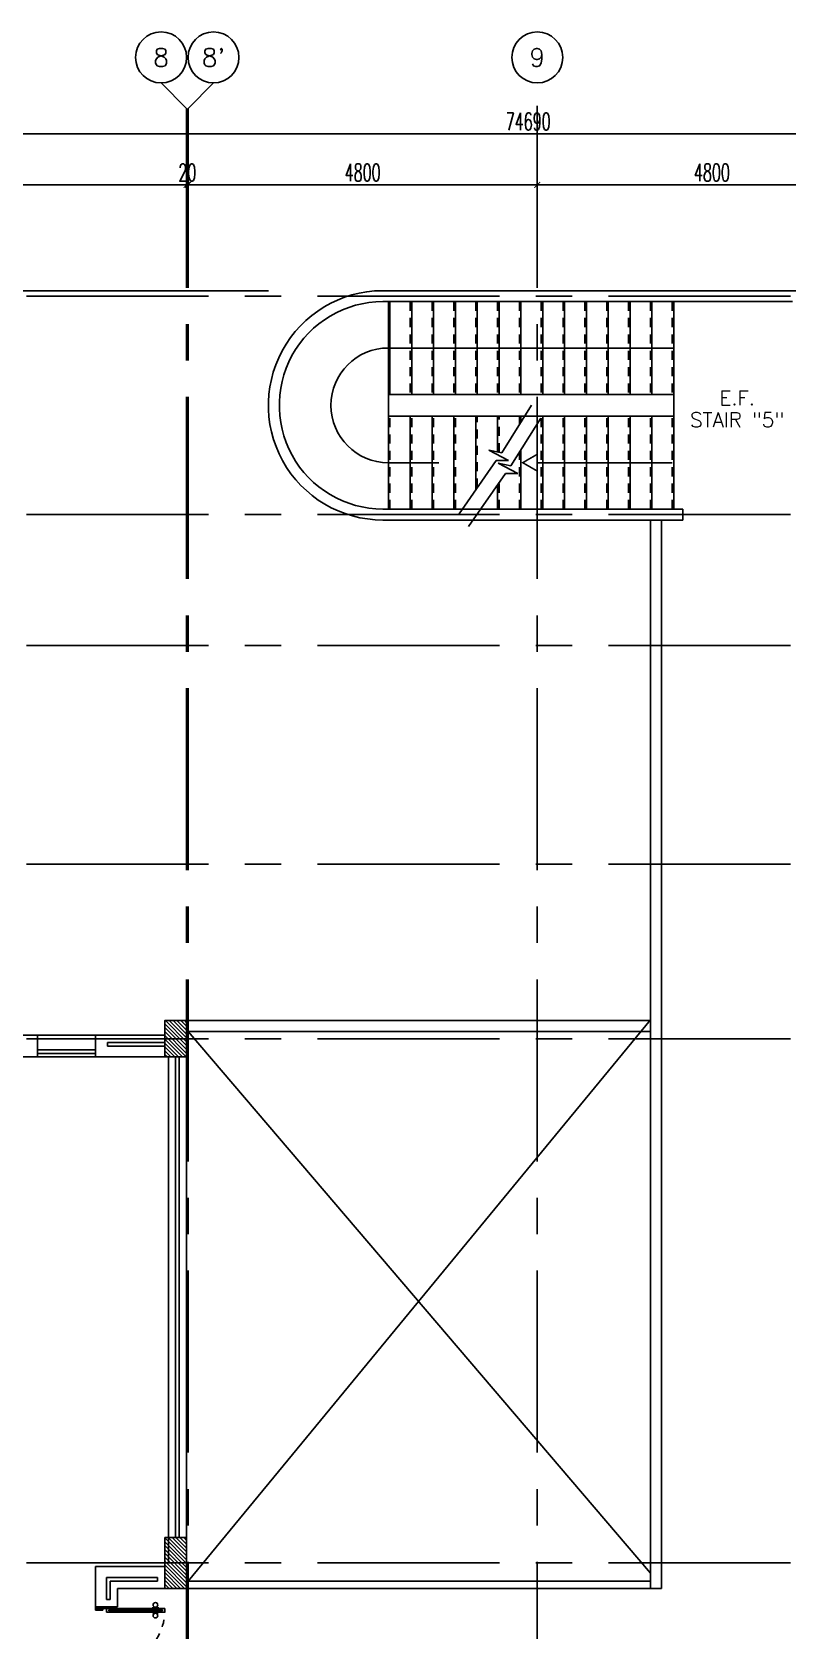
# Model space of a CAD drawing. Extents: x 0 to 90.9, y -1.6 to 78.
# Drawn here: x 40.76 to 51.14, y 56.01 to 77.96 of the extents above; entities that cross this region are included whole.
import ezdxf
from ezdxf.enums import TextEntityAlignment as Align

# ---------------------------------------------------------------- set-up
doc = ezdxf.new("R2010")
doc.units = 0
doc.header["$MEASUREMENT"] = 0
doc.header["$PDMODE"] = 34
for name, pattern in [('CENTERX2', [4, 2.5, -0.5, 0.5, -0.5]), ('HIDDEN', [0.375, 0.25, -0.125]), ('HIDDEN2', [0.1875, 0.125, -0.0625])]:
    doc.linetypes.add(name, pattern=pattern)
doc.layers.get('0').update_dxf_attribs({"color": 11, "linetype": 'CONTINUOUS'})
doc.layers.get('DEFPOINTS').update_dxf_attribs({"color": 11, "linetype": 'CONTINUOUS'})
for name, color, linetype in [('AX', 11, 'CONTINUOUS'), ('AX-CR', 11, 'CONTINUOUS'), ('AX-DIM', 11, 'CONTINUOUS'), ('AX-TXT', 11, 'CONTINUOUS'), ('AXES', 11, 'CENTERX2'), ('COL', 11, 'CONTINUOUS'), ('DOOR', 11, 'CONTINUOUS'), ('HAT', 11, 'CONTINUOUS'), ('INSUL', 11, 'CONTINUOUS'), ('RM-NAME', 11, 'CONTINUOUS'), ('ROOF', 11, 'CONTINUOUS'), ('SHAFT', 11, 'CONTINUOUS'), ('STR', 11, 'CONTINUOUS'), ('WALL', 11, 'CONTINUOUS'), ('WIN', 11, 'CONTINUOUS')]:
    doc.layers.add(name, color=color, linetype=linetype)
doc.styles.add('ROMANS', font='ROMANS.shx', dxfattribs={"width": 0.6})
doc.dimstyles.new('DIM-OUT', dxfattribs={"dimscale": 0, "dimtxt": 0.24, "dimasz": 0.08, "dimexe": 0.02, "dimexo": 0.02, "dimgap": 0.05, "dimtad": 1, "dimdec": 0, "dimlfac": 1000, "dimzin": 0, "dimdsep": 46, "dimtxsty": 'ROMANS', "dimblk1": 'ARCHTICK', "dimblk2": 'ARCHTICK', "dimsah": 1, "dimcen": 0.01, "dimdle": 0.08, "dimclrd": 7, "dimclre": 7, "dimclrt": 2, "dimadec": 0, "dimazin": 0, "dimtp": 2, "dimtm": 2, "dimtfac": 0.114286, "dimtdec": 0, "dimtix": 1, "dimtmove": 2, "dimatfit": 3, "dimldrblk": 'ARCHTICK', "dimfxl": 0, "dimtolj": 1, "dimtzin": 0, "dimarcsym": 0})

# ---------------------------------------------------------------- blocks, each defined once
blk = doc.blocks.new('_ARCHTICK')
at = {"color": 0, "linetype": 'ByBlock', "const_width": 0.15}
blk.add_lwpolyline([(-0.5, -0.5), (0.5, 0.5)], dxfattribs=at)
blk = doc.blocks.new('*D134')
at = {"layer": 'AX-DIM', "color": 7, "lineweight": -2}
for p, q in [((10.159, 76.561), (85.009, 76.561)), ((10.239, 76.181), (10.239, 76.581)), ((84.929, 73.49), (84.929, 76.581))]:
    blk.add_line(p, q, dxfattribs=at)
at = {"layer": 'DEFPOINTS', "color": 0}
for p in [(84.929, 76.561), (10.239, 76.161), (84.929, 73.47)]:
    blk.add_point(p, dxfattribs=at)
at = {"layer": 'AX-DIM', "color": 7, "lineweight": -2, "xscale": 0.08, "yscale": 0.08, "zscale": 0.08, "rotation": 180}
blk.add_blockref('_ARCHTICK', (10.239, 76.561), dxfattribs=at)
at = {"layer": 'AX-DIM', "color": 7, "lineweight": -2, "xscale": 0.08, "yscale": 0.08, "zscale": 0.08}
blk.add_blockref('_ARCHTICK', (84.929, 76.561), dxfattribs=at)
at = {"layer": 'AX-DIM', "color": 2, "insert": (47.584, 76.731), "char_height": 0.24, "attachment_point": 5, "style": 'ROMANS'}
blk.add_mtext('\\A1;74690', dxfattribs=at)
blk = doc.blocks.new('*D157')
at = {"layer": 'AX-DIM', "color": 7, "lineweight": -2}
for p, q in [((42.889, 75.861), (42.809, 75.861)), ((42.889, 75.481), (42.889, 75.881)), ((42.889, 75.861), (42.909, 75.861)), ((42.909, 75.481), (42.909, 75.881)), ((42.909, 75.861), (42.989, 75.861))]:
    blk.add_line(p, q, dxfattribs=at)
at = {"layer": 'DEFPOINTS', "color": 0}
for p in [(42.909, 75.861), (42.889, 75.461), (42.909, 75.461)]:
    blk.add_point(p, dxfattribs=at)
at = {"layer": 'AX-DIM', "color": 7, "lineweight": -2, "xscale": 0.08, "yscale": 0.08, "zscale": 0.08}
blk.add_blockref('_ARCHTICK', (42.889, 75.861), dxfattribs=at)
at = {"layer": 'AX-DIM', "color": 7, "lineweight": -2, "xscale": 0.08, "yscale": 0.08, "zscale": 0.08, "rotation": 180}
blk.add_blockref('_ARCHTICK', (42.909, 75.861), dxfattribs=at)
at = {"layer": 'AX-DIM', "color": 2, "insert": (42.899, 76.031), "char_height": 0.24, "attachment_point": 5, "style": 'ROMANS'}
blk.add_mtext('\\A1;20', dxfattribs=at)
blk = doc.blocks.new('*D158')
at = {"layer": 'AX-DIM', "color": 7, "lineweight": -2}
for p, q in [((42.829, 75.861), (47.789, 75.861)), ((42.909, 75.481), (42.909, 75.881)), ((47.709, 75.481), (47.709, 75.881))]:
    blk.add_line(p, q, dxfattribs=at)
at = {"layer": 'DEFPOINTS', "color": 0}
for p in [(47.709, 75.861), (42.909, 75.461), (47.709, 75.461)]:
    blk.add_point(p, dxfattribs=at)
at = {"layer": 'AX-DIM', "color": 7, "lineweight": -2, "xscale": 0.08, "yscale": 0.08, "zscale": 0.08, "rotation": 180}
blk.add_blockref('_ARCHTICK', (42.909, 75.861), dxfattribs=at)
at = {"layer": 'AX-DIM', "color": 7, "lineweight": -2, "xscale": 0.08, "yscale": 0.08, "zscale": 0.08}
blk.add_blockref('_ARCHTICK', (47.709, 75.861), dxfattribs=at)
at = {"layer": 'AX-DIM', "color": 2, "insert": (45.309, 76.031), "char_height": 0.24, "attachment_point": 5, "style": 'ROMANS'}
blk.add_mtext('\\A1;4800', dxfattribs=at)
blk = doc.blocks.new('*D159')
at = {"layer": 'AX-DIM', "color": 7, "lineweight": -2}
for p, q in [((35.609, 75.861), (42.969, 75.861)), ((35.689, 75.481), (35.689, 75.881)), ((42.889, 75.481), (42.889, 75.881))]:
    blk.add_line(p, q, dxfattribs=at)
at = {"layer": 'DEFPOINTS', "color": 0}
for p in [(42.889, 75.861), (35.689, 75.461), (42.889, 75.461)]:
    blk.add_point(p, dxfattribs=at)
at = {"layer": 'AX-DIM', "color": 7, "lineweight": -2, "xscale": 0.08, "yscale": 0.08, "zscale": 0.08, "rotation": 180}
blk.add_blockref('_ARCHTICK', (35.689, 75.861), dxfattribs=at)
at = {"layer": 'AX-DIM', "color": 7, "lineweight": -2, "xscale": 0.08, "yscale": 0.08, "zscale": 0.08}
blk.add_blockref('_ARCHTICK', (42.889, 75.861), dxfattribs=at)
at = {"layer": 'AX-DIM', "color": 2, "insert": (39.289, 76.031), "char_height": 0.24, "attachment_point": 5, "style": 'ROMANS'}
blk.add_mtext('\\A1;7200', dxfattribs=at)
blk = doc.blocks.new('*D160')
at = {"layer": 'AX-DIM', "color": 7, "lineweight": -2}
for p, q in [((47.629, 75.861), (52.589, 75.861)), ((47.709, 75.481), (47.709, 75.881)), ((52.509, 75.481), (52.509, 75.881))]:
    blk.add_line(p, q, dxfattribs=at)
at = {"layer": 'DEFPOINTS', "color": 0}
for p in [(52.509, 75.861), (47.709, 75.461), (52.509, 75.461)]:
    blk.add_point(p, dxfattribs=at)
at = {"layer": 'AX-DIM', "color": 7, "lineweight": -2, "xscale": 0.08, "yscale": 0.08, "zscale": 0.08, "rotation": 180}
blk.add_blockref('_ARCHTICK', (47.709, 75.861), dxfattribs=at)
at = {"layer": 'AX-DIM', "color": 7, "lineweight": -2, "xscale": 0.08, "yscale": 0.08, "zscale": 0.08}
blk.add_blockref('_ARCHTICK', (52.509, 75.861), dxfattribs=at)
at = {"layer": 'AX-DIM', "color": 2, "insert": (50.109, 76.031), "char_height": 0.24, "attachment_point": 5, "style": 'ROMANS'}
blk.add_mtext('\\A1;4800', dxfattribs=at)
blk = doc.blocks.new('*D176')
at = {"layer": 'AX-DIM', "color": 7, "lineweight": -2}
for p, q in [((1.389, 64.302), (1.389, 74.487)), ((44.014, 74.407), (1.369, 74.407)), ((2.069, 64.382), (1.369, 64.382))]:
    blk.add_line(p, q, dxfattribs=at)
at = {"layer": 'DEFPOINTS', "color": 0}
for p in [(1.389, 74.407), (44.034, 74.407), (2.089, 64.382)]:
    blk.add_point(p, dxfattribs=at)
at = {"layer": 'AX-DIM', "color": 7, "lineweight": -2, "xscale": 0.08, "yscale": 0.08, "zscale": 0.08}
for p, rotation in [((1.389, 74.407), 90), ((1.389, 64.382), 270)]:
    blk.add_blockref('_ARCHTICK', p, dxfattribs=dict(at, rotation=rotation))
at = {"layer": 'AX-DIM', "color": 2, "insert": (1.219, 69.395), "char_height": 0.24, "attachment_point": 5, "rotation": 90, "style": 'ROMANS'}
blk.add_mtext('\\A1;10025', dxfattribs=at)
blk = doc.blocks.new('A$C1DFA4FE8')
at = {"layer": 'DOOR', "color": 0, "linetype": 'ByBlock'}
for p, q in [((0, 1631), (0, 1581)), ((0, 1581), (0, 1631)), ((50, 1631), (0, 1631)), ((50, 1581), (0, 1581)), ((30, 1614), (30, 1598)), ((50, 1614), (30, 1614)), ((50, 1598), (30, 1598)), ((50, 1631), (50, 1614)), ((50, 1598), (50, 1581)), ((750, 1614), (750, 1631)), ((750, 1631), (800, 1631)), ((770, 1614), (750, 1614)), ((750, 1581), (750, 1598)), ((750, 1598), (770, 1598)), ((800, 1581), (750, 1581)), ((770, 1598), (770, 1614)), ((950, 1656), (800, 1656)), ((800, 1656), (800, 1631)), ((800, 1581), (800, 1631)), ((800, 1631), (850, 1631)), ((850, 1631), (850, 1606)), ((850, 1606), (950, 1606)), ((950, 1606), (950, 1656)), ((0, 81), (0, 131)), ((0, 131), (0, 81)), ((50, 131), (0, 131)), ((50, 81), (0, 81)), ((30, 98), (30, 114)), ((50, 114), (30, 114)), ((50, 98), (30, 98)), ((50, 114), (50, 131)), ((50, 81), (50, 98)), ((83, 131), (83, 138)), ((173, 138), (83, 138)), ((83, 81), (83, 74)), ((173, 74), (83, 74)), ((95, 138), (95, 147)), ((95, 147), (160, 147)), ((95, 138), (160, 138)), ((95, 74), (95, 65)), ((95, 74), (160, 74)), ((95, 65), (160, 65)), ((160, 138), (160, 147)), ((160, 74), (160, 65)), ((173, 131), (173, 138)), ((173, 81), (173, 74)), ((750, 131), (750, 114)), ((800, 131), (750, 131)), ((750, 114), (770, 114)), ((750, 98), (750, 81)), ((770, 98), (750, 98)), ((750, 81), (800, 81)), ((770, 114), (770, 98)), ((800, 131), (800, 81)), ((800, 56), (800, 81)), ((800, 81), (850, 81)), ((950, 56), (800, 56)), ((850, 106), (950, 106)), ((850, 81), (850, 106)), ((950, 106), (950, 56))]:
    blk.add_line(p, q, dxfattribs=at)
at = {"layer": 'DOOR', "linetype": 'ByBlock'}
for p, q in [((750, 1631), (50, 1631)), ((750, 1614), (50, 1614)), ((750, 1598), (50, 1598)), ((50, 1581), (750, 1581)), ((50, 131), (750, 131)), ((750, 114), (50, 114)), ((750, 98), (50, 98)), ((750, 81), (50, 81))]:
    blk.add_line(p, q, dxfattribs=at)
at = {"layer": 'DOOR', "color": 9, "linetype": 'ByBlock'}
for p, q in [((950, 1606), (837, 1656)), ((950, 1606), (850, 1619)), ((950, 1606), (910, 1656)), ((950, 106), (837, 56)), ((950, 106), (850, 93)), ((950, 106), (910, 56))]:
    blk.add_line(p, q, dxfattribs=at)
at = {"layer": 'DOOR', "color": 0, "linetype": 'ByBlock'}
for centre in [(128, 179), (128, 32)]:
    blk.add_circle(centre, 32.4, dxfattribs=at)
at = {"layer": 'DOOR', "linetype": 'HIDDEN', "ltscale": 0.5}
for centre, start, end in [((752, 1606), 178.0938, 273.7249), ((752, 106), 86.2751, 181.9062)]:
    blk.add_arc(centre, 752, start, end, dxfattribs=at)
at = {"layer": 'DOOR', "color": 9, "linetype": 'ByBlock'}
for centre, radius, start, end in [((950, 1606), 154, 161.1053, 166.2858), ((950, 1606), 134, 158.1598, 169.28), ((950, 1606), 114, 154.0838, 167.3774), ((950, 1606), 94.4, 148.0182, 180), ((950, 1606), 74.4, 137.7764, 180), ((950, 1606), 54.4, 113.2074, 180), ((950, 1606), 34.4, 90, 180), ((950, 1606), 14.4, 90, 180), ((950, 106), 154, 193.7142, 198.8947), ((950, 106), 134, 190.72, 201.8402), ((950, 106), 114, 192.6226, 205.9162), ((950, 106), 94.4, 180, 211.9818), ((950, 106), 74.4, 180, 222.2236), ((950, 106), 54.4, 180, 246.7926), ((950, 106), 34.4, 180, 270), ((950, 106), 14.4, 180, 270)]:
    blk.add_arc(centre, radius, start, end, dxfattribs=at)
blk = doc.blocks.new('C-300')
at = {"layer": 'HAT', "linetype": 'ByBlock', "ltscale": 0.3}
h = blk.add_hatch(dxfattribs=at)
h.set_pattern_fill('ANSI31', color=8, scale=300, style=0)
h.set_pattern_definition([(45, (-258496.182, -82361.005), (-26.5165043, 26.5165043), [])])
h.paths.add_polyline_path([(300, 500), (0, 500), (0, 250), (300, 250)])
h.paths.add_polyline_path([(300, 250), (0, 250), (0, 0), (300, 0)])
at = {"layer": 'COL'}
blk.add_lwpolyline([(0, 500), (300, 500), (300, 0), (0, 0)], close=True, dxfattribs=at)
blk = doc.blocks.new('AXU')
at = {"layer": 'AX-CR'}
blk.add_circle((0, 350), 350, dxfattribs=at)
at = {"layer": 'AX-TXT', "style": 'ROMANS'}
blk.add_attdef('AX', text='', height=250, dxfattribs=at).set_placement((0, 350), align=Align.MIDDLE)

msp = doc.modelspace()

# ---------------------------------------------------------------- hatches: boundary and pattern name
at = {"layer": 'HAT'}
h = msp.add_hatch(dxfattribs=at)
h.set_pattern_fill('ANSI31', color=256, scale=0.3, style=0)
h.set_pattern_definition([(135, (291.44504, -18.478617), (0.0265165043, 0.0265165043), [])])
h.paths.add_polyline_path([(42.5889, 57.2824), (42.8889, 57.2824), (42.8889, 56.9324), (42.5889, 56.9324)])
h.paths.add_polyline_path([(42.5889, 56.9324), (42.8889, 56.9324), (42.8889, 56.5824), (42.5889, 56.5824)])

# ---------------------------------------------------------------- linework, layer by layer
for p, q in [((47.6296, 72.8364), (47.2204, 72.1811)), ((47.7564, 72.6581), (47.3472, 72.0028)), ((47.2204, 72.1811), (47.0451, 72.2162)), ((47.0451, 72.2162), (47.314, 72.0758)), ((47.1437, 72.0758), (46.6359, 71.3445)), ((47.314, 72.0758), (47.1437, 72.0758)), ((47.3472, 72.0028), (47.1719, 72.038)), ((47.1719, 72.038), (47.4407, 71.8975)), ((47.2704, 71.8975), (46.7627, 71.1662)), ((47.4407, 71.8975), (47.2704, 71.8975))]:
    msp.add_line(p, q)
at = {"layer": 'AXES'}
for p, q in [((42.8889, 76.9108), (42.5389, 77.2608)), ((42.9089, 76.9108), (43.2589, 77.2608)), ((47.7089, -1.5519), (47.7089, 77.2608)), ((42.8889, -1.5519), (42.8889, 76.9108)), ((42.9089, -1.5519), (42.9089, 76.9108)), ((0.6889, 74.3324), (68.7289, 74.3324)), ((0.6889, 71.3324), (68.7289, 71.3324)), ((0.6889, 69.5324), (68.7289, 69.5324)), ((0.6889, 66.5324), (68.7289, 66.5324)), ((0.6889, 64.1324), (68.7289, 64.1324)), ((0.6889, 56.9324), (68.7289, 56.9324))]:
    msp.add_line(p, q, dxfattribs=at)
at = {"layer": 'COL'}
msp.add_lwpolyline([(42.5889, 57.2824), (42.5889, 56.5824), (42.8889, 56.5824), (42.8889, 57.2824)], close=True, dxfattribs=at)
at = {"layer": 'INSUL'}
for p, q in [((42.5889, 64.0824), (41.803, 64.0824)), ((41.803, 64.0824), (41.803, 64.0324)), ((42.5889, 64.0324), (41.803, 64.0324)), ((42.7389, 57.2824), (42.7389, 63.8824)), ((42.7889, 57.2824), (42.7889, 63.8824)), ((41.7886, 56.7324), (42.4889, 56.7324)), ((41.7886, 56.4324), (41.7886, 56.7324)), ((41.8386, 56.4324), (41.8386, 56.6824)), ((42.4889, 56.6824), (41.8386, 56.6824)), ((42.4889, 56.7324), (42.4889, 56.6824)), ((41.8386, 56.4324), (41.7886, 56.4324))]:
    msp.add_line(p, q, dxfattribs=at)
at = {"layer": 'ROOF'}
for p, q in [((49.2639, 71.2574), (49.2639, 56.5824)), ((49.4139, 71.2574), (49.4139, 56.5824)), ((49.2639, 64.3824), (42.9089, 64.3824)), ((49.2639, 64.2324), (42.9089, 64.2324)), ((42.8889, 56.6824), (49.2639, 56.6824)), ((42.8889, 56.5824), (49.4139, 56.5824))]:
    msp.add_line(p, q, dxfattribs=at)
at = {"layer": 'SHAFT'}
for p, q in [((42.9089, 56.6824), (49.2639, 64.3924)), ((49.2639, 56.7924), (42.9089, 64.2324))]:
    msp.add_line(p, q, dxfattribs=at)
at = {"layer": 'STR', "linetype": 'HIDDEN2'}
for p, q in [((45.6637, 74.2574), (45.6637, 72.9824)), ((45.6837, 74.2574), (45.6837, 72.9824)), ((45.9637, 74.2574), (45.9637, 72.9824)), ((46.2637, 74.2574), (46.2637, 72.9824)), ((46.5637, 74.2574), (46.5637, 72.9824)), ((46.8637, 74.2574), (46.8637, 72.9824)), ((47.1637, 74.2574), (47.1637, 72.9824)), ((47.4637, 74.2574), (47.4637, 72.9824)), ((47.7637, 74.2574), (47.7637, 72.9824)), ((48.0637, 74.2574), (48.0637, 72.9824)), ((48.3637, 74.2574), (48.3637, 72.9824)), ((48.6637, 74.2574), (48.6637, 72.9824)), ((48.9637, 74.2574), (48.9637, 72.9824)), ((49.2637, 74.2574), (49.2637, 72.9824)), ((49.5637, 74.2574), (49.5637, 72.9824)), ((45.6837, 71.4074), (45.6837, 72.6824)), ((45.9837, 71.4074), (45.9837, 72.6824)), ((46.2837, 71.4074), (46.2837, 72.6824)), ((46.5837, 71.4074), (46.5837, 72.6824)), ((46.8837, 71.7013), (46.8837, 72.6824)), ((47.1837, 72.1885), (47.1837, 72.6824)), ((47.4637, 72.5706), (47.4637, 72.6824)), ((47.4837, 72.6026), (47.4837, 72.6824)), ((47.7637, 71.4074), (47.7637, 72.6824)), ((48.0637, 71.4074), (48.0637, 72.6824)), ((48.3637, 71.4074), (48.3637, 72.6824)), ((48.6637, 71.4074), (48.6637, 72.6824)), ((48.9637, 71.4074), (48.9637, 72.6824)), ((49.2637, 71.4074), (49.2637, 72.6824)), ((49.5637, 71.4074), (49.5637, 72.6824)), ((47.4637, 71.4074), (47.4637, 72.1893)), ((47.1837, 71.4074), (47.1837, 71.7726))]:
    msp.add_line(p, q, dxfattribs=at)
at = {"layer": 'STR'}
for p, q in [((45.6637, 74.2574), (45.6637, 72.9824)), ((45.6837, 74.2574), (45.6837, 72.9824)), ((45.9837, 74.2574), (45.9837, 72.9824)), ((46.2837, 74.2574), (46.2837, 72.9824)), ((46.5837, 74.2574), (46.5837, 72.9824)), ((46.8837, 74.2574), (46.8837, 72.9824)), ((47.1837, 74.2574), (47.1837, 72.9824)), ((47.4837, 74.2574), (47.4837, 72.9824)), ((47.7837, 74.2574), (47.7837, 72.9824)), ((48.0837, 74.2574), (48.0837, 72.9824)), ((48.3837, 74.2574), (48.3837, 72.9824)), ((48.6837, 74.2574), (48.6837, 72.9824)), ((48.9837, 74.2574), (48.9837, 72.9824)), ((49.2837, 74.2574), (49.2837, 72.9824)), ((49.5837, 74.2574), (49.5837, 72.9824)), ((49.5837, 73.6199), (45.6612, 73.6199)), ((45.6637, 71.4074), (45.6637, 72.6824)), ((45.9637, 71.4074), (45.9637, 72.6824)), ((46.2637, 71.4074), (46.2637, 72.6824)), ((46.5637, 71.4074), (46.5637, 72.6824)), ((46.8637, 71.6725), (46.8637, 72.6824)), ((47.1637, 72.1925), (47.1637, 72.6824)), ((47.4637, 72.5706), (47.4637, 72.6824)), ((47.4837, 72.6026), (47.4837, 72.6824)), ((47.7837, 71.4074), (47.7837, 72.6824)), ((48.0837, 71.4074), (48.0837, 72.6824)), ((48.3837, 71.4074), (48.3837, 72.6824)), ((48.6837, 71.4074), (48.6837, 72.6824)), ((48.9837, 71.4074), (48.9837, 72.6824)), ((49.2837, 71.4074), (49.2837, 72.6824)), ((49.5837, 71.4074), (49.5837, 72.6824)), ((47.4837, 71.4074), (47.4837, 72.2214)), ((46.3568, 72.0449), (45.6612, 72.0449)), ((47.7087, 72.0449), (49.5637, 72.0449)), ((47.1637, 71.4074), (47.1637, 71.7437))]:
    msp.add_line(p, q, dxfattribs=at)
at = {"layer": 'STR', "const_width": 0.0215}
msp.add_lwpolyline([(47.7087, 72.1604), (47.7087, 71.9294), (47.5087, 72.0449)], close=True, dxfattribs=at)
at = {"layer": 'STR'}
msp.add_arc((45.6612, 72.8324), 0.7875, 90, 270, dxfattribs=at)
at = {"layer": 'WALL'}
for p, q in [((45.5883, 74.4074), (51.3639, 74.4074)), ((45.5883, 74.2574), (51.2139, 74.2574)), ((45.6637, 72.6824), (45.6637, 72.9824)), ((45.6637, 72.9824), (49.5837, 72.9824)), ((49.5837, 72.9824), (49.5837, 72.6824)), ((45.6637, 72.6824), (49.5837, 72.6824)), ((45.5883, 71.4074), (49.7105, 71.4074)), ((49.7105, 71.4074), (49.7105, 71.2574)), ((45.5883, 71.2574), (49.7105, 71.2574)), ((37.6889, 64.1824), (40.8389, 64.1824)), ((40.8389, 64.1824), (40.8389, 63.8824)), ((42.5889, 64.1824), (41.6389, 64.1824)), ((41.6389, 64.1824), (41.6389, 63.8824)), ((37.6889, 63.8824), (40.8389, 63.8824)), ((42.5889, 63.8824), (41.6389, 63.8824)), ((42.6389, 56.9324), (42.6389, 63.8824)), ((42.8889, 57.2824), (42.8889, 63.8824)), ((42.5949, 56.8824), (41.6386, 56.8824)), ((41.6386, 56.8824), (41.6386, 56.3324)), ((42.5949, 56.5824), (41.9386, 56.5824)), ((41.9386, 56.5824), (41.9386, 56.3324)), ((41.9386, 56.3324), (41.6386, 56.3324))]:
    msp.add_line(p, q, dxfattribs=at)
for radius, start in [(1.575, 86.52974), (1.425, 86.16393)]:
    msp.add_arc((45.5883, 72.8324), radius, start, 270.00003, dxfattribs=at)
at = {"layer": 'WIN'}
for p, q in [((41.6389, 64.1824), (40.8389, 64.1824)), ((41.6389, 63.9824), (40.8389, 63.9824)), ((41.6389, 63.9324), (40.8389, 63.9324)), ((41.6389, 63.8824), (40.8389, 63.8824))]:
    msp.add_line(p, q, dxfattribs=at)

# ---------------------------------------------------------------- block references
at = {"layer": 'AX', "xscale": 0.001, "yscale": 0.001, "zscale": 0.001}
for p, values in [((42.5389, 77.2608), {'AX': '8'}), ((43.2589, 77.2608), {'AX': "8'"}), ((47.7089, 77.2608), {'AX': '9'})]:
    msp.add_blockref('AXU', p, dxfattribs=at).add_auto_attribs(values)
at = {"layer": 'COL', "color": 6, "linetype": 'ByBlock', "ltscale": 0.3, "xscale": -0.001, "yscale": 0.001, "zscale": 0.001}
msp.add_blockref('C-300', (42.8889, 63.8824), dxfattribs=at)
msp.add_blockref('C-300', (42.8889, 63.8824), dxfattribs=at)
at = {"layer": 'DOOR', "color": 0, "linetype": 'ByBlock', "xscale": 0.001, "yscale": 0.001, "zscale": 0.001, "rotation": 180}
msp.add_blockref('A$C1DFA4FE8', (42.5893, 56.3883), dxfattribs=at)

# ---------------------------------------------------------------- texts
at = {"layer": 'RM-NAME', "style": 'ROMANS'}
for s, p in [('E.F.', (50.4559, 72.9339)), ('STAIR "5"', (50.4559, 72.6339))]:
    msp.add_text(s, height=0.2, dxfattribs=at).set_placement(p, align=Align.MIDDLE)

# ---------------------------------------------------------------- dimensions: what is measured, and where the dimension line sits
at = {"layer": 'AX-DIM'}
for base, p1, p2, picture, middle in [((84.9289, 76.5608), (10.2389, 76.1608), (84.9289, 73.4698), '*D134', (47.5839, 76.7308)), ((42.8889, 75.8608), (35.6889, 75.4608), (42.8889, 75.4608), '*D159', (39.2889, 76.0308)), ((42.9089, 75.8608), (42.8889, 75.4608), (42.9089, 75.4608), '*D157', (42.8989, 76.0308)), ((47.7089, 75.8608), (42.9089, 75.4608), (47.7089, 75.4608), '*D158', (45.3089, 76.0308)), ((52.5089, 75.8608), (47.7089, 75.4608), (52.5089, 75.4608), '*D160', (50.1089, 76.0308))]:
    dim = msp.add_linear_dim(base=base, p1=p1, p2=p2, dimstyle='DIM-OUT', override={"dimscale": 1}, dxfattribs=at)
    dim.commit()
    dim.dimension.update_dxf_attribs({"geometry": picture, "text_midpoint": middle})
dim = msp.add_linear_dim(base=(1.3889, 74.4074), p1=(2.0889, 64.3824), p2=(44.0339, 74.4074), angle=90, dimstyle='DIM-OUT', override={"dimscale": 1}, dxfattribs=at)
dim.commit()
dim.dimension.update_dxf_attribs({"geometry": '*D176', "text_midpoint": (1.2189, 69.3949)})

doc.saveas('drawing.dxf')
